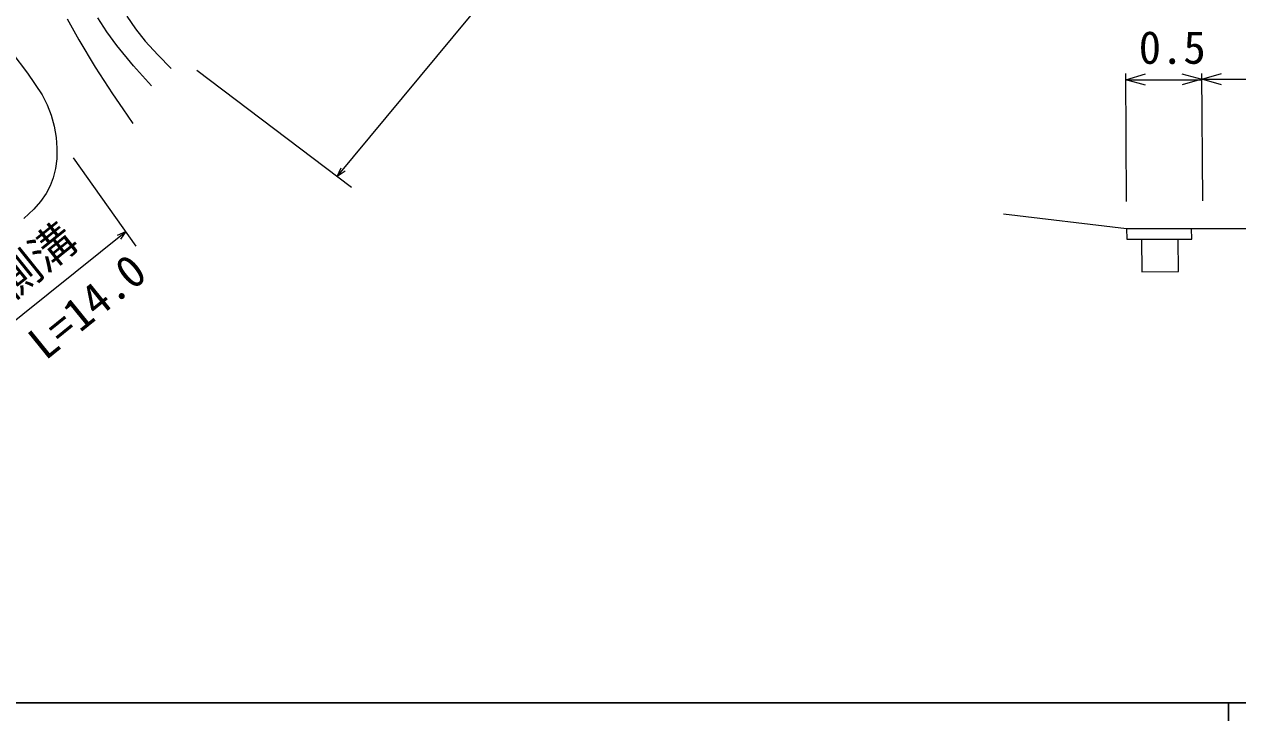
# Model space of a CAD drawing. Units: millimetres, scale not verified. Extents: x 40000 to 680000, y 20000 to 380000.
# Drawn here: x 100748 to 168510, y 204000 to 242905 of the extents above; entities that cross this region are included whole.
import ezdxf
from ezdxf.enums import TextEntityAlignment as Align

# ---------------------------------------------------------------- set-up
doc = ezdxf.new("R2010")
doc.units = ezdxf.units.MM
doc.header["$LTSCALE"] = 1000
for name, color, linetype, lineweight in [('M-GBD', 7, 'Continuous', 13), ('M-STR-HTXT', 7, 'Continuous', 13), ('M-TTL-BAND', 7, 'Continuous', 25)]:
    doc.layers.add(name, color=color, linetype=linetype, lineweight=lineweight)
doc.styles.add('ＭＳ ゴシック', font='')
doc.styles.get('ＭＳ ゴシック').set_extended_font_data('MS Gothic')

msp = doc.modelspace()

# ---------------------------------------------------------------- linework, layer by layer
at = {"layer": 'M-GBD'}
for p, q in [((105360, 242481), (104862, 243272)), ((106473, 243360), (106965, 242646)), ((103143, 243212), (103789, 242035)), ((106965, 242646), (107505, 241969)), ((103789, 242035), (104710, 240512)), ((105908, 241724), (105360, 242481)), ((107505, 241969), (108209, 241191)), ((100051, 241331), (100924, 240168)), ((106853, 240577), (105908, 241724)), ((107848, 239464), (106853, 240577)), ((108209, 241191), (108949, 240429)), ((100924, 240168), (101751, 238963)), ((104710, 240512), (105681, 239024)), ((101751, 238963), (102025, 238408)), ((105681, 239024), (106245, 238188)), ((102025, 238408), (102249, 237818)), ((106245, 238188), (106813, 237355)), ((102249, 237818), (102414, 237215)), ((102414, 237215), (102523, 236582)), ((102523, 236582), (102571, 235992)), ((102571, 235992), (102559, 235389)), ((102559, 235389), (102492, 234855)), ((102492, 234855), (102363, 234328)), ((102195, 233881), (101972, 233459)), ((102363, 234328), (102195, 233881)), ((101972, 233459), (101654, 233002)), ((101284, 232577), (100730, 232052)), ((101654, 233002), (101284, 232577)), ((155425, 232319), (162308, 231503)), ((162306, 231503), (162310, 230906)), ((162308, 231503), (166909, 231503)), ((162932, 231503), (213477, 231503)), ((165942, 230906), (165937, 231499)), ((162310, 230906), (165942, 230906)), ((163135, 230912), (163149, 229083)), ((165206, 229099), (165192, 230928)), ((163149, 229083), (165206, 229099))]:
    msp.add_line(p, q, dxfattribs=at)
at = {"layer": 'M-STR-HTXT'}
for p, q in [((118228, 234400), (157217, 281465)), ((110385, 240343), (119025, 233796)), ((162308, 233011), (162254, 240146)), ((166495, 240146), (166548, 233043)), ((162257, 239806), (166497, 239806)), ((166497, 239837), (182207, 239837)), ((107005, 230507), (103501, 235437)), ((98683, 225128), (106426, 231322))]:
    msp.add_line(p, q, dxfattribs=at)
for points in [[(163359, 239498), (162257, 239806), (163354, 240127)], [(165395, 240145), (166497, 239837), (165400, 239516)], [(167600, 239529), (166497, 239837), (167595, 240159)], [(118658, 234694), (118228, 234400), (118437, 234876)], [(105946, 231122), (106426, 231322), (106124, 230898)]]:
    msp.add_lwpolyline(points, dxfattribs=at)
at = {"layer": 'M-TTL-BAND'}
for p, q in [((40000, 205000), (579000, 205000)), ((168000, 205000), (168000, 204000))]:
    msp.add_line(p, q, dxfattribs=at)

# ---------------------------------------------------------------- texts
at = {"layer": 'M-STR-HTXT', "style": 'ＭＳ ゴシック'}
msp.add_text('0.5', height=1833, dxfattribs=at).set_placement((162982, 240146), align=Align.BOTTOM_LEFT)
for s, rotation, p in [('側溝', 38.8, (100326, 226986)), ('L=14.0', 39, (102265, 223650))]:
    msp.add_text(s, height=1833, rotation=rotation, dxfattribs=at).set_placement(p, align=Align.BOTTOM_LEFT)

doc.saveas('drawing.dxf')
